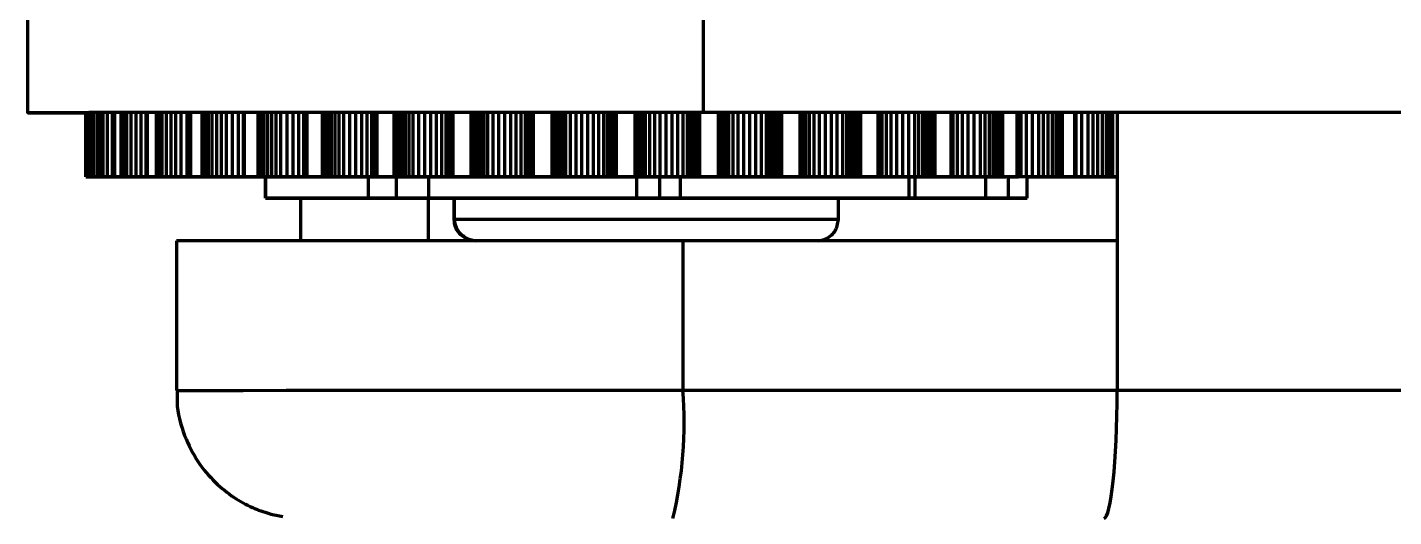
# Model space of a CAD drawing. Header units: millimetres. Extents: x -419 to 9215, y 1224 to 3301.
# Drawn here: x -235.24 to -199.7, y 1426.49 to 1439.21 of the extents above; entities that cross this region are included whole.
import ezdxf

# ---------------------------------------------------------------- set-up
doc = ezdxf.new("R2010")
doc.units = ezdxf.units.MM
doc.layers.add('0.7mm', color=7, linetype='Continuous', lineweight=70)

msp = doc.modelspace()

# ---------------------------------------------------------------- linework, layer by layer
at = {"layer": '0.7mm', "color": 7, "linetype": 'Continuous', "lineweight": 70}
for p, q in [((-235.244, 1443.659), (-235.244, 1436.993)), ((-217.653, 1436.997), (-217.653, 1443.664)), ((-233.721, 1435.326), (-233.721, 1436.993)), ((-233.7, 1435.326), (-233.7, 1436.993)), ((-233.661, 1435.326), (-233.661, 1436.993)), ((-233.579, 1435.326), (-233.579, 1436.993)), ((-233.503, 1435.327), (-233.503, 1436.993)), ((-233.409, 1435.327), (-233.409, 1436.994)), ((-233.359, 1435.327), (-233.359, 1436.994)), ((-233.273, 1435.327), (-233.273, 1436.994)), ((-233.157, 1435.327), (-233.157, 1436.994)), ((-233.03, 1435.327), (-233.03, 1436.994)), ((-232.966, 1435.327), (-232.966, 1436.994)), ((-232.8, 1435.327), (-232.8, 1436.994)), ((-232.741, 1435.327), (-232.741, 1436.994)), ((-232.653, 1435.327), (-232.653, 1436.994)), ((-232.54, 1435.327), (-232.54, 1436.994)), ((-232.414, 1435.327), (-232.414, 1436.994)), ((-232.286, 1435.327), (-232.286, 1436.994)), ((-232.155, 1435.327), (-232.155, 1436.994)), ((-232.126, 1435.328), (-232.126, 1436.995)), ((-232.121, 1435.328), (-232.121, 1436.995)), ((-231.888, 1435.328), (-231.888, 1436.995)), ((-231.82, 1435.328), (-231.82, 1436.995)), ((-231.733, 1435.328), (-231.733, 1436.995)), ((-231.625, 1435.328), (-231.625, 1436.995)), ((-231.502, 1435.328), (-231.502, 1436.995)), ((-231.377, 1435.328), (-231.377, 1436.995)), ((-231.245, 1435.328), (-231.245, 1436.995)), ((-231.085, 1435.328), (-231.085, 1436.995)), ((-230.941, 1436.995), (-231.07, 1436.995)), ((-231.006, 1435.328), (-231.006, 1436.995)), ((-230.988, 1435.328), (-230.988, 1436.995)), ((-230.693, 1435.328), (-230.693, 1436.995)), ((-230.618, 1435.328), (-230.618, 1436.995)), ((-230.533, 1435.328), (-230.533, 1436.995)), ((-230.433, 1435.328), (-230.433, 1436.995)), ((-230.317, 1435.328), (-230.317, 1436.995)), ((-230.195, 1435.328), (-230.195, 1436.995)), ((-230.066, 1435.328), (-230.066, 1436.995)), ((-229.903, 1435.328), (-229.903, 1436.995)), ((-229.616, 1436.995), (-229.879, 1436.995)), ((-229.751, 1435.328), (-229.751, 1436.995)), ((-229.622, 1435.329), (-229.622, 1436.996)), ((-229.592, 1435.329), (-229.592, 1436.996)), ((-229.241, 1435.329), (-229.241, 1436.996)), ((-229.161, 1435.329), (-229.161, 1436.996)), ((-229.08, 1435.329), (-229.08, 1436.996)), ((-228.99, 1435.329), (-228.99, 1436.996)), ((-228.883, 1435.329), (-228.883, 1436.996)), ((-228.769, 1435.329), (-228.769, 1436.996)), ((-228.645, 1435.329), (-228.645, 1436.996)), ((-228.482, 1435.329), (-228.482, 1436.996)), ((-227.946, 1436.996), (-228.453, 1436.996)), ((-228.326, 1435.329), (-228.326, 1436.996)), ((-228.181, 1435.329), (-228.181, 1436.996)), ((-228.052, 1435.329), (-228.052, 1436.996)), ((-228.005, 1435.329), (-228.005, 1436.996)), ((-227.964, 1435.329), (-227.964, 1436.996)), ((-227.565, 1435.329), (-227.565, 1436.996)), ((-227.482, 1435.329), (-227.482, 1436.996)), ((-227.406, 1435.329), (-227.406, 1436.996)), ((-227.328, 1435.329), (-227.328, 1436.996)), ((-227.232, 1435.329), (-227.232, 1436.996)), ((-227.128, 1435.329), (-227.128, 1436.996)), ((-227.013, 1435.329), (-227.013, 1436.996)), ((-226.855, 1435.329), (-226.855, 1436.996)), ((-226.186, 1436.996), (-226.825, 1436.996)), ((-226.697, 1435.329), (-226.697, 1436.996)), ((-226.545, 1435.329), (-226.545, 1436.996)), ((-226.405, 1435.329), (-226.405, 1436.996)), ((-226.283, 1435.329), (-226.283, 1436.996)), ((-226.192, 1435.33), (-226.192, 1436.996)), ((-226.14, 1435.33), (-226.14, 1436.996)), ((-225.703, 1435.33), (-225.703, 1436.996)), ((-225.618, 1435.33), (-225.618, 1436.996)), ((-225.549, 1435.33), (-225.549, 1436.996)), ((-225.485, 1435.33), (-225.485, 1436.996)), ((-225.403, 1435.33), (-225.403, 1436.996)), ((-225.311, 1435.33), (-225.311, 1436.996)), ((-225.207, 1435.33), (-225.207, 1436.996)), ((-225.056, 1435.329), (-225.056, 1436.996)), ((-224.23, 1436.996), (-224.9, 1436.996)), ((-224.9, 1435.329), (-224.9, 1436.996)), ((-224.745, 1435.329), (-224.745, 1436.996)), ((-224.597, 1435.329), (-224.597, 1436.996)), ((-224.462, 1435.33), (-224.462, 1436.996)), ((-224.348, 1435.33), (-224.348, 1436.996)), ((-224.26, 1435.33), (-224.26, 1436.996)), ((-224.23, 1435.33), (-224.23, 1436.996)), ((-224.223, 1435.33), (-224.223, 1436.996)), ((-224.162, 1435.33), (-224.162, 1436.996)), ((-223.695, 1435.33), (-223.695, 1436.996)), ((-223.611, 1435.33), (-223.611, 1436.996)), ((-223.551, 1435.33), (-223.551, 1436.996)), ((-223.502, 1435.33), (-223.502, 1436.996)), ((-223.436, 1435.33), (-223.436, 1436.996)), ((-223.358, 1435.33), (-223.358, 1436.996)), ((-223.267, 1435.33), (-223.267, 1436.996)), ((-223.127, 1435.33), (-223.127, 1436.996)), ((-222.162, 1436.996), (-222.977, 1436.996)), ((-222.977, 1435.33), (-222.977, 1436.996)), ((-222.822, 1435.33), (-222.822, 1436.996)), ((-222.669, 1435.33), (-222.669, 1436.996)), ((-222.524, 1435.33), (-222.524, 1436.996)), ((-222.395, 1435.33), (-222.395, 1436.996)), ((-222.288, 1435.33), (-222.288, 1436.996)), ((-222.209, 1435.33), (-222.209, 1436.996)), ((-222.176, 1435.33), (-222.176, 1436.996)), ((-222.162, 1435.33), (-222.162, 1436.997)), ((-222.142, 1435.33), (-222.142, 1436.997)), ((-222.073, 1435.33), (-222.073, 1436.997)), ((-221.588, 1435.33), (-221.588, 1436.997)), ((-221.505, 1435.33), (-221.505, 1436.997)), ((-221.456, 1435.33), (-221.456, 1436.997)), ((-221.423, 1435.33), (-221.423, 1436.997)), ((-221.373, 1435.33), (-221.373, 1436.997)), ((-221.312, 1435.33), (-221.312, 1436.996)), ((-221.236, 1435.33), (-221.236, 1436.996)), ((-221.111, 1435.33), (-221.111, 1436.996)), ((-220.248, 1436.996), (-220.969, 1436.996)), ((-220.969, 1435.33), (-220.969, 1436.996)), ((-220.818, 1435.33), (-220.818, 1436.996)), ((-220.663, 1435.33), (-220.663, 1436.996)), ((-220.512, 1435.33), (-220.512, 1436.996)), ((-220.372, 1435.33), (-220.372, 1436.996)), ((-220.248, 1435.33), (-220.248, 1436.996)), ((-220.148, 1435.33), (-220.148, 1436.996)), ((-220.097, 1435.33), (-220.097, 1436.997)), ((-220.06, 1435.33), (-220.06, 1436.997)), ((-220.037, 1435.33), (-220.037, 1436.997)), ((-220.028, 1435.33), (-220.028, 1436.997)), ((-219.996, 1435.33), (-219.996, 1436.997)), ((-219.92, 1435.33), (-219.92, 1436.997)), ((-219.427, 1435.33), (-219.427, 1436.997)), ((-219.348, 1435.33), (-219.348, 1436.997)), ((-219.31, 1435.33), (-219.31, 1436.997)), ((-219.294, 1435.33), (-219.294, 1436.997)), ((-219.263, 1435.33), (-219.263, 1436.997)), ((-219.219, 1435.33), (-219.219, 1436.997)), ((-219.16, 1435.33), (-219.16, 1436.996)), ((-218.174, 1436.996), (-219.066, 1436.996)), ((-219.052, 1435.33), (-219.052, 1436.996)), ((-218.922, 1435.33), (-218.922, 1436.996)), ((-218.778, 1435.33), (-218.778, 1436.996)), ((-218.625, 1435.33), (-218.625, 1436.996)), ((-218.47, 1435.33), (-218.47, 1436.996)), ((-218.322, 1435.33), (-218.322, 1436.996)), ((-218.185, 1435.33), (-218.185, 1436.996)), ((-218.067, 1435.33), (-218.067, 1436.996)), ((-217.998, 1435.33), (-217.998, 1436.997)), ((-217.944, 1435.33), (-217.944, 1436.997)), ((-217.902, 1435.33), (-217.902, 1436.997)), ((-217.876, 1435.33), (-217.876, 1436.997)), ((-217.832, 1435.33), (-217.832, 1436.997)), ((-217.751, 1435.33), (-217.751, 1436.997)), ((-155.545, 1436.995), (-217.653, 1436.997)), ((-217.261, 1435.33), (-217.261, 1436.997)), ((-217.188, 1435.33), (-217.188, 1436.997)), ((-217.163, 1435.33), (-217.163, 1436.997)), ((-217.151, 1435.33), (-217.151, 1436.997)), ((-217.125, 1435.33), (-217.125, 1436.996)), ((-217.085, 1435.33), (-217.085, 1436.996)), ((-216.004, 1436.996), (-217.022, 1436.996)), ((-216.996, 1435.33), (-216.996, 1436.996)), ((-216.882, 1435.33), (-216.882, 1436.996)), ((-216.748, 1435.33), (-216.748, 1436.996)), ((-216.6, 1435.33), (-216.6, 1436.996)), ((-216.446, 1435.33), (-216.446, 1436.996)), ((-216.292, 1435.33), (-216.292, 1436.996)), ((-216.145, 1435.33), (-216.145, 1436.996)), ((-216.011, 1435.33), (-216.011, 1436.996)), ((-215.926, 1435.33), (-215.926, 1436.996)), ((-215.855, 1435.33), (-215.855, 1436.996)), ((-215.796, 1435.33), (-215.796, 1436.996)), ((-215.753, 1435.33), (-215.753, 1436.996)), ((-215.698, 1435.33), (-215.698, 1436.997)), ((-215.614, 1435.33), (-215.614, 1436.997)), ((-215.139, 1435.33), (-215.139, 1436.996)), ((-215.074, 1435.33), (-215.074, 1436.996)), ((-213.69, 1436.996), (-215.061, 1436.996)), ((-215.061, 1435.33), (-215.061, 1436.996)), ((-215.057, 1435.33), (-215.057, 1436.996)), ((-214.99, 1435.33), (-214.99, 1436.996)), ((-214.893, 1435.33), (-214.893, 1436.996)), ((-214.772, 1435.33), (-214.772, 1436.996)), ((-214.633, 1435.33), (-214.633, 1436.996)), ((-214.482, 1435.33), (-214.482, 1436.996)), ((-214.327, 1435.33), (-214.327, 1436.996)), ((-214.173, 1435.33), (-214.173, 1436.996)), ((-214.027, 1435.33), (-214.027, 1436.996)), ((-213.928, 1435.33), (-213.928, 1436.996)), ((-213.842, 1435.33), (-213.842, 1436.996)), ((-213.766, 1435.33), (-213.766, 1436.996)), ((-213.708, 1435.33), (-213.708, 1436.996)), ((-213.643, 1435.33), (-213.643, 1436.996)), ((-213.558, 1435.33), (-213.558, 1436.996)), ((-157.307, 1436.995), (-213.383, 1436.996)), ((-213.107, 1435.33), (-213.107, 1436.996)), ((-213.051, 1435.33), (-213.051, 1436.996)), ((-213.001, 1435.329), (-213.001, 1436.996)), ((-212.896, 1435.329), (-212.896, 1436.996)), ((-212.769, 1435.329), (-212.769, 1436.996)), ((-212.625, 1435.329), (-212.625, 1436.996)), ((-212.471, 1435.329), (-212.471, 1436.996)), ((-212.314, 1435.329), (-212.314, 1436.996)), ((-212.158, 1435.329), (-212.158, 1436.996)), ((-212.047, 1435.329), (-212.047, 1436.996)), ((-211.948, 1435.329), (-211.948, 1436.996)), ((-211.858, 1435.329), (-211.858, 1436.996)), ((-211.786, 1435.329), (-211.786, 1436.996)), ((-211.713, 1435.329), (-211.713, 1436.996)), ((-211.628, 1435.329), (-211.628, 1436.996)), ((-211.212, 1435.329), (-211.212, 1436.996)), ((-211.166, 1435.329), (-211.166, 1436.996)), ((-211.161, 1435.329), (-211.161, 1436.996)), ((-211.048, 1435.329), (-211.048, 1436.996)), ((-210.914, 1435.329), (-210.914, 1436.996)), ((-210.766, 1435.329), (-210.766, 1436.996)), ((-210.608, 1435.329), (-210.608, 1436.996)), ((-210.447, 1435.329), (-210.447, 1436.996)), ((-210.327, 1435.329), (-210.327, 1436.996)), ((-210.217, 1435.329), (-210.217, 1436.996)), ((-210.114, 1435.329), (-210.114, 1436.996)), ((-210.029, 1435.329), (-210.029, 1436.996)), ((-209.95, 1435.329), (-209.95, 1436.996)), ((-209.868, 1435.329), (-209.868, 1436.996)), ((-209.496, 1435.329), (-209.496, 1436.996)), ((-209.461, 1435.329), (-209.461, 1436.996)), ((-209.389, 1435.329), (-209.389, 1436.996)), ((-209.249, 1435.329), (-209.249, 1436.996)), ((-209.095, 1435.329), (-209.095, 1436.996)), ((-208.932, 1435.329), (-208.932, 1436.996)), ((-208.804, 1435.329), (-208.804, 1436.996)), ((-208.686, 1435.329), (-208.686, 1436.996)), ((-208.574, 1435.329), (-208.574, 1436.996)), ((-208.477, 1435.329), (-208.477, 1436.996)), ((-208.393, 1435.329), (-208.393, 1436.996)), ((-208.316, 1435.329), (-208.316, 1436.996)), ((-207.996, 1435.328), (-207.996, 1436.996)), ((-207.974, 1435.328), (-207.974, 1436.996)), ((-207.955, 1435.328), (-207.955, 1436.996)), ((-207.808, 1435.328), (-207.808, 1436.996)), ((-207.646, 1435.328), (-207.646, 1436.996)), ((-207.515, 1435.328), (-207.515, 1436.996)), ((-207.391, 1435.328), (-207.391, 1436.996)), ((-207.27, 1435.328), (-207.27, 1436.996)), ((-207.166, 1435.328), (-207.166, 1436.996)), ((-207.079, 1435.328), (-207.079, 1436.996)), ((-207.008, 1435.328), (-207.008, 1436.996)), ((-206.89, 1436.996), (-206.89, 1433.662)), ((-233.721, 1435.326), (-233.689, 1435.326)), ((-233.661, 1435.326), (-233.7, 1435.326)), ((-233.689, 1435.326), (-233.61, 1435.326)), ((-233.668, 1435.326), (-233.615, 1435.326)), ((-233.64, 1435.326), (-233.668, 1435.326)), ((-233.668, 1435.326), (-233.668, 1435.326)), ((-233.579, 1435.326), (-233.661, 1435.326)), ((-233.564, 1435.326), (-233.64, 1435.326)), ((-233.64, 1435.326), (-233.64, 1435.326)), ((-233.615, 1435.326), (-233.571, 1435.326)), ((-233.61, 1435.326), (-233.495, 1435.326)), ((-233.463, 1435.326), (-233.579, 1435.326)), ((-233.571, 1435.326), (-233.488, 1435.326)), ((-233.45, 1435.326), (-233.564, 1435.326)), ((-233.564, 1435.326), (-233.564, 1435.326)), ((-233.503, 1435.327), (-233.483, 1435.327)), ((-233.495, 1435.326), (-233.372, 1435.326)), ((-233.488, 1435.326), (-233.371, 1435.326)), ((-233.483, 1435.327), (-233.411, 1435.327)), ((-233.463, 1435.326), (-233.463, 1435.327)), ((-233.338, 1435.326), (-233.463, 1435.326)), ((-233.33, 1435.326), (-233.45, 1435.326)), ((-233.45, 1435.326), (-233.45, 1435.326)), ((-233.411, 1435.327), (-233.299, 1435.327)), ((-233.359, 1435.327), (-233.409, 1435.327)), ((-233.372, 1435.326), (-233.253, 1435.326)), ((-233.371, 1435.326), (-233.244, 1435.326)), ((-233.273, 1435.327), (-233.359, 1435.327)), ((-233.338, 1435.326), (-233.338, 1435.327)), ((-233.215, 1435.326), (-233.338, 1435.326)), ((-233.214, 1435.326), (-233.33, 1435.326)), ((-233.33, 1435.326), (-233.33, 1435.326)), ((-233.312, 1435.325), (-233.312, 1435.326)), ((-233.297, 1435.325), (-233.312, 1435.325)), ((-233.299, 1435.327), (-233.183, 1435.327)), ((-233.297, 1435.325), (-233.297, 1435.326)), ((-233.228, 1435.325), (-233.297, 1435.325)), ((-233.157, 1435.327), (-233.273, 1435.327)), ((-233.253, 1435.326), (-233.135, 1435.326)), ((-233.244, 1435.326), (-233.12, 1435.326)), ((-233.228, 1435.325), (-233.228, 1435.326)), ((-233.12, 1435.325), (-233.228, 1435.325)), ((-233.215, 1435.326), (-233.215, 1435.327)), ((-233.093, 1435.326), (-233.215, 1435.326)), ((-233.1, 1435.326), (-233.214, 1435.326)), ((-233.214, 1435.326), (-233.214, 1435.326)), ((-233.187, 1435.325), (-233.133, 1435.325)), ((-233.183, 1435.327), (-233.072, 1435.327)), ((-233.03, 1435.327), (-233.157, 1435.327)), ((-233.135, 1435.326), (-233.014, 1435.326)), ((-233.133, 1435.325), (-233.046, 1435.325)), ((-233.12, 1435.326), (-232.995, 1435.326)), ((-233.12, 1435.325), (-233.12, 1435.326)), ((-233.006, 1435.325), (-233.12, 1435.325)), ((-232.986, 1435.326), (-233.1, 1435.326)), ((-233.1, 1435.326), (-233.1, 1435.326)), ((-233.093, 1435.326), (-233.093, 1435.327)), ((-232.962, 1435.326), (-233.093, 1435.326)), ((-233.072, 1435.327), (-232.965, 1435.327)), ((-233.046, 1435.325), (-232.931, 1435.325)), ((-232.904, 1435.327), (-233.03, 1435.327)), ((-233.014, 1435.326), (-232.924, 1435.326)), ((-233.006, 1435.325), (-233.006, 1435.326)), ((-232.9, 1435.325), (-233.006, 1435.325)), ((-232.995, 1435.326), (-232.858, 1435.326)), ((-232.905, 1435.326), (-232.986, 1435.326)), ((-232.986, 1435.326), (-232.986, 1435.326)), ((-232.966, 1435.327), (-232.958, 1435.327)), ((-232.965, 1435.327), (-232.861, 1435.327)), ((-232.962, 1435.326), (-232.962, 1435.327)), ((-232.862, 1435.326), (-232.962, 1435.326)), ((-232.958, 1435.327), (-232.894, 1435.327)), ((-232.931, 1435.325), (-232.804, 1435.325)), ((-232.924, 1435.326), (-232.868, 1435.326)), ((-232.858, 1435.326), (-232.905, 1435.326)), ((-232.905, 1435.326), (-232.905, 1435.326)), ((-232.775, 1435.327), (-232.904, 1435.327)), ((-232.904, 1435.327), (-232.904, 1435.327)), ((-232.9, 1435.325), (-232.9, 1435.326)), ((-232.797, 1435.325), (-232.9, 1435.325)), ((-232.894, 1435.327), (-232.789, 1435.327)), ((-232.868, 1435.326), (-232.846, 1435.326)), ((-232.862, 1435.326), (-232.862, 1435.327)), ((-232.794, 1435.326), (-232.862, 1435.326)), ((-232.861, 1435.327), (-232.792, 1435.327)), ((-232.858, 1435.326), (-232.751, 1435.325)), ((-232.846, 1435.326), (-232.858, 1435.326)), ((-232.858, 1435.326), (-232.858, 1435.326)), ((-232.804, 1435.325), (-232.677, 1435.325)), ((-232.741, 1435.327), (-232.8, 1435.327)), ((-232.702, 1435.325), (-232.797, 1435.325)), ((-232.797, 1435.325), (-232.797, 1435.325)), ((-232.758, 1435.327), (-232.794, 1435.326)), ((-232.794, 1435.326), (-232.794, 1435.327)), ((-232.792, 1435.327), (-232.758, 1435.327)), ((-232.789, 1435.327), (-232.681, 1435.327)), ((-232.632, 1435.327), (-232.775, 1435.327)), ((-232.775, 1435.327), (-232.775, 1435.327)), ((-232.758, 1435.327), (-232.758, 1435.327)), ((-232.758, 1435.327), (-232.758, 1435.327)), ((-232.751, 1435.325), (-232.673, 1435.325)), ((-232.653, 1435.327), (-232.741, 1435.327)), ((-232.642, 1435.325), (-232.702, 1435.325)), ((-232.702, 1435.325), (-232.702, 1435.325)), ((-232.681, 1435.327), (-232.581, 1435.327)), ((-232.677, 1435.325), (-232.547, 1435.325)), ((-232.673, 1435.325), (-232.628, 1435.325)), ((-232.54, 1435.327), (-232.653, 1435.327)), ((-232.639, 1435.325), (-232.642, 1435.325)), ((-232.618, 1435.325), (-232.642, 1435.325)), ((-232.642, 1435.325), (-232.642, 1435.325)), ((-232.642, 1435.325), (-232.642, 1435.325)), ((-232.579, 1435.325), (-232.639, 1435.325)), ((-232.639, 1435.325), (-232.639, 1435.325)), ((-232.514, 1435.327), (-232.632, 1435.327)), ((-232.632, 1435.327), (-232.632, 1435.327)), ((-232.628, 1435.325), (-232.618, 1435.325)), ((-232.581, 1435.327), (-232.487, 1435.327)), ((-232.478, 1435.325), (-232.579, 1435.325)), ((-232.579, 1435.325), (-232.579, 1435.325)), ((-232.547, 1435.325), (-232.398, 1435.325)), ((-232.414, 1435.327), (-232.54, 1435.327)), ((-232.426, 1435.327), (-232.514, 1435.327)), ((-232.514, 1435.327), (-232.514, 1435.327)), ((-232.487, 1435.327), (-232.403, 1435.327)), ((-232.374, 1435.325), (-232.478, 1435.325)), ((-232.478, 1435.325), (-232.478, 1435.325)), ((-232.447, 1435.324), (-232.383, 1435.324)), ((-232.368, 1435.327), (-232.426, 1435.327)), ((-232.426, 1435.327), (-232.426, 1435.327)), ((-232.286, 1435.327), (-232.414, 1435.327)), ((-232.403, 1435.327), (-232.356, 1435.327)), ((-232.398, 1435.325), (-232.274, 1435.325)), ((-232.383, 1435.324), (-232.296, 1435.324)), ((-232.28, 1435.325), (-232.374, 1435.325)), ((-232.374, 1435.325), (-232.374, 1435.325)), ((-232.344, 1435.327), (-232.368, 1435.327)), ((-232.368, 1435.327), (-232.368, 1435.327)), ((-232.356, 1435.327), (-232.344, 1435.327)), ((-232.296, 1435.324), (-232.185, 1435.324)), ((-232.155, 1435.327), (-232.286, 1435.327)), ((-232.191, 1435.325), (-232.28, 1435.325)), ((-232.28, 1435.325), (-232.28, 1435.325)), ((-232.274, 1435.325), (-232.178, 1435.325)), ((-232.116, 1435.325), (-232.191, 1435.325)), ((-232.191, 1435.325), (-232.191, 1435.325)), ((-232.185, 1435.324), (-232.059, 1435.324)), ((-232.178, 1435.325), (-232.111, 1435.325)), ((-232.001, 1435.327), (-232.155, 1435.327)), ((-232.126, 1435.328), (-232.072, 1435.328)), ((-232.121, 1435.328), (-232.126, 1435.328)), ((-232.079, 1435.325), (-232.116, 1435.325)), ((-232.116, 1435.325), (-232.116, 1435.325)), ((-232.111, 1435.325), (-232.078, 1435.325)), ((-232.078, 1435.325), (-232.079, 1435.325)), ((-232.079, 1435.325), (-232.079, 1435.325)), ((-232.072, 1435.328), (-231.976, 1435.328)), ((-232.059, 1435.324), (-231.932, 1435.324)), ((-231.869, 1435.328), (-232.001, 1435.327)), ((-232.001, 1435.327), (-232.001, 1435.328)), ((-231.976, 1435.328), (-231.879, 1435.328)), ((-231.932, 1435.324), (-231.8, 1435.324)), ((-231.82, 1435.328), (-231.888, 1435.328)), ((-231.879, 1435.328), (-231.792, 1435.328)), ((-231.763, 1435.328), (-231.869, 1435.328)), ((-231.869, 1435.328), (-231.869, 1435.328)), ((-231.733, 1435.328), (-231.82, 1435.328)), ((-231.8, 1435.324), (-231.643, 1435.324)), ((-231.792, 1435.328), (-231.712, 1435.328)), ((-231.684, 1435.328), (-231.763, 1435.328)), ((-231.763, 1435.328), (-231.763, 1435.328)), ((-231.625, 1435.328), (-231.733, 1435.328)), ((-231.712, 1435.328), (-231.65, 1435.328)), ((-231.638, 1435.328), (-231.684, 1435.328)), ((-231.684, 1435.328), (-231.684, 1435.328)), ((-231.681, 1435.324), (-231.671, 1435.324)), ((-231.632, 1435.324), (-231.681, 1435.324)), ((-231.681, 1435.324), (-231.681, 1435.324)), ((-231.65, 1435.328), (-231.626, 1435.328)), ((-231.643, 1435.324), (-231.506, 1435.324)), ((-231.626, 1435.328), (-231.638, 1435.328)), ((-231.638, 1435.328), (-231.638, 1435.328)), ((-231.54, 1435.324), (-231.632, 1435.324)), ((-231.632, 1435.324), (-231.632, 1435.324)), ((-231.502, 1435.328), (-231.625, 1435.328)), ((-231.449, 1435.324), (-231.54, 1435.324)), ((-231.54, 1435.324), (-231.54, 1435.324)), ((-231.506, 1435.324), (-231.393, 1435.324)), ((-231.377, 1435.328), (-231.502, 1435.328)), ((-231.368, 1435.324), (-231.449, 1435.324)), ((-231.449, 1435.324), (-231.449, 1435.324)), ((-231.411, 1435.324), (-231.34, 1435.324)), ((-231.393, 1435.324), (-231.306, 1435.324)), ((-231.245, 1435.328), (-231.377, 1435.328)), ((-231.295, 1435.324), (-231.368, 1435.324)), ((-231.368, 1435.324), (-231.368, 1435.324)), ((-231.34, 1435.324), (-231.253, 1435.324)), ((-231.306, 1435.324), (-231.25, 1435.324)), ((-231.242, 1435.324), (-231.295, 1435.324)), ((-231.295, 1435.324), (-231.295, 1435.324)), ((-231.253, 1435.324), (-231.148, 1435.324)), ((-231.25, 1435.324), (-231.228, 1435.324)), ((-231.085, 1435.328), (-231.245, 1435.328)), ((-231.228, 1435.324), (-231.242, 1435.324)), ((-231.242, 1435.324), (-231.242, 1435.324)), ((-231.148, 1435.324), (-231.028, 1435.324)), ((-230.941, 1435.328), (-231.085, 1435.328)), ((-231.028, 1435.324), (-230.904, 1435.324)), ((-231.006, 1435.328), (-230.962, 1435.328)), ((-230.988, 1435.328), (-231.006, 1435.328)), ((-230.962, 1435.328), (-230.877, 1435.328)), ((-230.819, 1435.328), (-230.941, 1435.328)), ((-230.941, 1435.328), (-230.941, 1435.328)), ((-230.904, 1435.324), (-230.773, 1435.324)), ((-230.877, 1435.328), (-230.794, 1435.328)), ((-230.722, 1435.328), (-230.819, 1435.328)), ((-230.819, 1435.328), (-230.819, 1435.328)), ((-230.794, 1435.328), (-230.721, 1435.328)), ((-230.773, 1435.324), (-230.611, 1435.324)), ((-230.654, 1435.328), (-230.722, 1435.328)), ((-230.722, 1435.328), (-230.722, 1435.328)), ((-230.721, 1435.328), (-230.658, 1435.328)), ((-230.618, 1435.328), (-230.693, 1435.328)), ((-230.658, 1435.328), (-230.619, 1435.328)), ((-230.619, 1435.328), (-230.654, 1435.328)), ((-230.654, 1435.328), (-230.654, 1435.328)), ((-230.619, 1435.328), (-230.619, 1435.328)), ((-230.533, 1435.328), (-230.618, 1435.328)), ((-230.611, 1435.324), (-230.464, 1435.324)), ((-230.433, 1435.328), (-230.533, 1435.328)), ((-230.464, 1435.324), (-230.335, 1435.324)), ((-230.445, 1435.324), (-230.422, 1435.324)), ((-230.407, 1435.324), (-230.445, 1435.324)), ((-230.445, 1435.324), (-230.445, 1435.324)), ((-230.317, 1435.328), (-230.433, 1435.328)), ((-230.327, 1435.324), (-230.407, 1435.324)), ((-230.407, 1435.324), (-230.407, 1435.324)), ((-230.335, 1435.324), (-230.231, 1435.324)), ((-230.25, 1435.324), (-230.327, 1435.324)), ((-230.327, 1435.324), (-230.327, 1435.324)), ((-230.195, 1435.328), (-230.317, 1435.328)), ((-230.184, 1435.324), (-230.25, 1435.324)), ((-230.25, 1435.324), (-230.25, 1435.324)), ((-230.231, 1435.324), (-230.154, 1435.324)), ((-230.066, 1435.328), (-230.195, 1435.328)), ((-230.128, 1435.324), (-230.184, 1435.324)), ((-230.184, 1435.324), (-230.184, 1435.324)), ((-230.154, 1435.324), (-230.109, 1435.324)), ((-230.1, 1435.324), (-230.128, 1435.324)), ((-230.128, 1435.324), (-230.128, 1435.324)), ((-230.109, 1435.324), (-230.1, 1435.324)), ((-230.102, 1435.323), (-230.025, 1435.323)), ((-229.903, 1435.328), (-230.066, 1435.328)), ((-230.025, 1435.323), (-229.941, 1435.323)), ((-229.941, 1435.323), (-229.845, 1435.323)), ((-229.751, 1435.328), (-229.903, 1435.328)), ((-229.845, 1435.323), (-229.732, 1435.323)), ((-229.616, 1435.328), (-229.751, 1435.328)), ((-229.732, 1435.323), (-229.614, 1435.323)), ((-229.622, 1435.329), (-229.59, 1435.329)), ((-229.592, 1435.329), (-229.622, 1435.329)), ((-229.502, 1435.328), (-229.616, 1435.328)), ((-229.616, 1435.328), (-229.616, 1435.329)), ((-229.614, 1435.323), (-229.487, 1435.323)), ((-229.59, 1435.329), (-229.518, 1435.329)), ((-229.518, 1435.329), (-229.45, 1435.329)), ((-229.414, 1435.329), (-229.502, 1435.328)), ((-229.502, 1435.328), (-229.502, 1435.329)), ((-229.487, 1435.323), (-229.324, 1435.323)), ((-229.45, 1435.329), (-229.394, 1435.329)), ((-229.357, 1435.329), (-229.414, 1435.329)), ((-229.414, 1435.329), (-229.414, 1435.329)), ((-229.394, 1435.329), (-229.348, 1435.329)), ((-229.334, 1435.329), (-229.357, 1435.329)), ((-229.357, 1435.329), (-229.357, 1435.329)), ((-229.348, 1435.329), (-229.334, 1435.329)), ((-229.324, 1435.323), (-229.169, 1435.323)), ((-229.161, 1435.329), (-229.241, 1435.329)), ((-229.169, 1435.323), (-229.048, 1435.323)), ((-229.08, 1435.329), (-229.161, 1435.329)), ((-228.99, 1435.329), (-229.08, 1435.329)), ((-229.048, 1435.327), (-229.048, 1434.771)), ((-228.883, 1435.329), (-228.99, 1435.329)), ((-228.769, 1435.329), (-228.883, 1435.329)), ((-228.645, 1435.329), (-228.769, 1435.329)), ((-228.482, 1435.329), (-228.645, 1435.329)), ((-228.326, 1435.329), (-228.482, 1435.329)), ((-228.181, 1435.329), (-228.326, 1435.329)), ((-228.052, 1435.329), (-228.181, 1435.329)), ((-227.946, 1435.329), (-228.052, 1435.329)), ((-228.005, 1435.329), (-227.986, 1435.329)), ((-227.964, 1435.329), (-228.005, 1435.329)), ((-227.986, 1435.329), (-227.928, 1435.329)), ((-227.868, 1435.329), (-227.946, 1435.329)), ((-227.946, 1435.329), (-227.946, 1435.329)), ((-227.928, 1435.329), (-227.877, 1435.329)), ((-227.877, 1435.329), (-227.839, 1435.329)), ((-227.822, 1435.329), (-227.868, 1435.329)), ((-227.868, 1435.329), (-227.868, 1435.329)), ((-227.839, 1435.329), (-227.812, 1435.329)), ((-227.812, 1435.329), (-227.822, 1435.329)), ((-227.822, 1435.329), (-227.822, 1435.329)), ((-227.482, 1435.329), (-227.565, 1435.329)), ((-227.406, 1435.329), (-227.482, 1435.329)), ((-227.328, 1435.329), (-227.406, 1435.329)), ((-227.232, 1435.329), (-227.328, 1435.329)), ((-227.128, 1435.329), (-227.232, 1435.329)), ((-227.013, 1435.329), (-227.128, 1435.329)), ((-226.855, 1435.329), (-227.013, 1435.329)), ((-226.697, 1435.329), (-226.855, 1435.329)), ((-226.545, 1435.329), (-226.697, 1435.329)), ((-226.405, 1435.329), (-226.545, 1435.329)), ((-226.283, 1435.329), (-226.405, 1435.329)), ((-226.186, 1435.329), (-226.283, 1435.329)), ((-226.192, 1435.33), (-226.186, 1435.33)), ((-226.14, 1435.33), (-226.192, 1435.33)), ((-226.186, 1435.33), (-226.144, 1435.329)), ((-226.186, 1435.329), (-226.186, 1435.33)), ((-226.118, 1435.329), (-226.186, 1435.329)), ((-226.144, 1435.329), (-226.11, 1435.329)), ((-226.084, 1435.329), (-226.118, 1435.329)), ((-226.118, 1435.329), (-226.118, 1435.329)), ((-226.11, 1435.329), (-226.091, 1435.329)), ((-226.091, 1435.329), (-226.084, 1435.329)), ((-225.618, 1435.33), (-225.703, 1435.33)), ((-225.549, 1435.33), (-225.618, 1435.33)), ((-225.485, 1435.33), (-225.549, 1435.33)), ((-225.403, 1435.33), (-225.485, 1435.33)), ((-225.311, 1435.33), (-225.403, 1435.33)), ((-225.207, 1435.33), (-225.311, 1435.33)), ((-225.056, 1435.329), (-225.207, 1435.33)), ((-224.9, 1435.329), (-225.056, 1435.329)), ((-224.745, 1435.329), (-224.9, 1435.329)), ((-224.597, 1435.329), (-224.745, 1435.329)), ((-224.462, 1435.33), (-224.597, 1435.329)), ((-224.348, 1435.33), (-224.462, 1435.33)), ((-224.26, 1435.33), (-224.348, 1435.33)), ((-224.202, 1435.33), (-224.26, 1435.33)), ((-224.23, 1435.33), (-224.204, 1435.33)), ((-224.223, 1435.33), (-224.23, 1435.33)), ((-224.162, 1435.33), (-224.223, 1435.33)), ((-224.204, 1435.33), (-224.19, 1435.33)), ((-224.189, 1435.33), (-224.202, 1435.33)), ((-224.202, 1435.33), (-224.202, 1435.33)), ((-224.19, 1435.33), (-224.189, 1435.33)), ((-223.611, 1435.33), (-223.695, 1435.33)), ((-223.551, 1435.33), (-223.611, 1435.33)), ((-223.502, 1435.33), (-223.551, 1435.33)), ((-223.436, 1435.33), (-223.502, 1435.33)), ((-223.358, 1435.33), (-223.436, 1435.33)), ((-223.267, 1435.33), (-223.358, 1435.33)), ((-223.127, 1435.33), (-223.267, 1435.33)), ((-222.977, 1435.33), (-223.127, 1435.33)), ((-222.822, 1435.33), (-222.977, 1435.33)), ((-222.669, 1435.33), (-222.822, 1435.33)), ((-222.524, 1435.33), (-222.669, 1435.33)), ((-222.395, 1435.33), (-222.524, 1435.33)), ((-222.288, 1435.33), (-222.395, 1435.33)), ((-222.209, 1435.33), (-222.288, 1435.33)), ((-222.176, 1435.33), (-222.209, 1435.33)), ((-222.158, 1435.33), (-222.176, 1435.33)), ((-222.162, 1435.33), (-222.154, 1435.33)), ((-222.142, 1435.33), (-222.162, 1435.33)), ((-222.154, 1435.33), (-222.158, 1435.33)), ((-222.158, 1435.33), (-222.158, 1435.33)), ((-222.073, 1435.33), (-222.142, 1435.33)), ((-221.505, 1435.33), (-221.588, 1435.33)), ((-221.456, 1435.33), (-221.505, 1435.33)), ((-221.423, 1435.33), (-221.456, 1435.33)), ((-221.373, 1435.33), (-221.423, 1435.33)), ((-221.312, 1435.33), (-221.373, 1435.33)), ((-221.236, 1435.33), (-221.312, 1435.33)), ((-221.111, 1435.33), (-221.236, 1435.33)), ((-220.969, 1435.33), (-221.111, 1435.33)), ((-220.818, 1435.33), (-220.969, 1435.33)), ((-220.663, 1435.33), (-220.818, 1435.33)), ((-220.512, 1435.33), (-220.663, 1435.33)), ((-220.372, 1435.33), (-220.512, 1435.33)), ((-220.248, 1435.33), (-220.372, 1435.33)), ((-220.148, 1435.33), (-220.248, 1435.33)), ((-220.097, 1435.33), (-220.148, 1435.33)), ((-220.06, 1435.33), (-220.097, 1435.33)), ((-220.037, 1435.33), (-220.06, 1435.33)), ((-220.028, 1435.33), (-220.037, 1435.33)), ((-219.996, 1435.33), (-220.028, 1435.33)), ((-219.92, 1435.33), (-219.996, 1435.33)), ((-219.348, 1435.33), (-219.427, 1435.33)), ((-219.31, 1435.33), (-219.348, 1435.33)), ((-219.294, 1435.33), (-219.31, 1435.33)), ((-219.263, 1435.33), (-219.294, 1435.33)), ((-219.219, 1435.33), (-219.263, 1435.33)), ((-219.16, 1435.33), (-219.219, 1435.33)), ((-219.052, 1435.33), (-219.16, 1435.33)), ((-218.922, 1435.33), (-219.052, 1435.33)), ((-218.778, 1435.33), (-218.922, 1435.33)), ((-218.625, 1435.33), (-218.778, 1435.33)), ((-218.47, 1435.33), (-218.625, 1435.33)), ((-218.322, 1435.33), (-218.47, 1435.33)), ((-218.185, 1435.33), (-218.322, 1435.33)), ((-218.067, 1435.33), (-218.185, 1435.33)), ((-217.998, 1435.33), (-218.067, 1435.33)), ((-217.944, 1435.33), (-217.998, 1435.33)), ((-217.902, 1435.33), (-217.944, 1435.33)), ((-217.876, 1435.33), (-217.902, 1435.33)), ((-217.832, 1435.33), (-217.876, 1435.33)), ((-217.751, 1435.33), (-217.832, 1435.33)), ((-217.188, 1435.33), (-217.261, 1435.33)), ((-217.163, 1435.33), (-217.188, 1435.33)), ((-217.164, 1435.33), (-217.163, 1435.33)), ((-217.151, 1435.33), (-217.164, 1435.33)), ((-217.125, 1435.33), (-217.151, 1435.33)), ((-217.085, 1435.33), (-217.125, 1435.33)), ((-216.996, 1435.33), (-217.085, 1435.33)), ((-216.882, 1435.33), (-216.996, 1435.33)), ((-216.748, 1435.33), (-216.882, 1435.33)), ((-216.6, 1435.33), (-216.748, 1435.33)), ((-216.446, 1435.33), (-216.6, 1435.33)), ((-216.292, 1435.33), (-216.446, 1435.33)), ((-216.145, 1435.33), (-216.292, 1435.33)), ((-216.011, 1435.33), (-216.145, 1435.33)), ((-215.926, 1435.33), (-216.011, 1435.33)), ((-215.855, 1435.33), (-215.926, 1435.33)), ((-215.796, 1435.33), (-215.855, 1435.33)), ((-215.753, 1435.33), (-215.796, 1435.33)), ((-215.698, 1435.33), (-215.753, 1435.33)), ((-215.614, 1435.33), (-215.698, 1435.33)), ((-215.074, 1435.33), (-215.139, 1435.33)), ((-215.086, 1435.33), (-215.079, 1435.33)), ((-215.078, 1435.33), (-215.086, 1435.33)), ((-215.079, 1435.33), (-215.061, 1435.33)), ((-215.057, 1435.33), (-215.078, 1435.33)), ((-215.078, 1435.33), (-215.078, 1435.33)), ((-215.061, 1435.33), (-215.074, 1435.33)), ((-214.99, 1435.33), (-215.057, 1435.33)), ((-214.893, 1435.33), (-214.99, 1435.33)), ((-214.772, 1435.33), (-214.893, 1435.33)), ((-214.633, 1435.33), (-214.772, 1435.33)), ((-214.482, 1435.33), (-214.633, 1435.33)), ((-214.327, 1435.33), (-214.482, 1435.33)), ((-214.173, 1435.33), (-214.327, 1435.33)), ((-214.027, 1435.33), (-214.173, 1435.33)), ((-213.928, 1435.33), (-214.027, 1435.33)), ((-213.842, 1435.33), (-213.928, 1435.33)), ((-213.766, 1435.33), (-213.842, 1435.33)), ((-213.708, 1435.33), (-213.766, 1435.33)), ((-213.643, 1435.33), (-213.708, 1435.33)), ((-213.558, 1435.33), (-213.643, 1435.33)), ((-213.124, 1435.329), (-213.112, 1435.33)), ((-213.122, 1435.329), (-213.124, 1435.329)), ((-213.078, 1435.329), (-213.122, 1435.329)), ((-213.122, 1435.329), (-213.122, 1435.329)), ((-213.112, 1435.33), (-213.087, 1435.33)), ((-213.051, 1435.33), (-213.107, 1435.33)), ((-213.087, 1435.33), (-213.051, 1435.33)), ((-213.078, 1435.329), (-213.078, 1435.33)), ((-213.001, 1435.329), (-213.078, 1435.329)), ((-213.051, 1435.33), (-213.051, 1435.33)), ((-212.896, 1435.329), (-213.001, 1435.329)), ((-212.769, 1435.329), (-212.896, 1435.329)), ((-212.625, 1435.329), (-212.769, 1435.329)), ((-212.471, 1435.329), (-212.625, 1435.329)), ((-212.314, 1435.329), (-212.471, 1435.329)), ((-212.158, 1435.329), (-212.314, 1435.329)), ((-212.047, 1435.329), (-212.158, 1435.329)), ((-212.151, 1434.772), (-212.151, 1435.328)), ((-211.948, 1435.329), (-212.047, 1435.329)), ((-211.858, 1435.329), (-211.948, 1435.329)), ((-211.786, 1435.329), (-211.858, 1435.329)), ((-211.713, 1435.329), (-211.786, 1435.329)), ((-211.628, 1435.329), (-211.713, 1435.329)), ((-211.323, 1435.329), (-211.305, 1435.329)), ((-211.303, 1435.329), (-211.323, 1435.329)), ((-211.305, 1435.329), (-211.275, 1435.329)), ((-211.248, 1435.329), (-211.303, 1435.329)), ((-211.303, 1435.329), (-211.303, 1435.329)), ((-211.275, 1435.329), (-211.231, 1435.329)), ((-211.161, 1435.329), (-211.248, 1435.329)), ((-211.248, 1435.329), (-211.248, 1435.329)), ((-211.231, 1435.329), (-211.18, 1435.329)), ((-211.166, 1435.329), (-211.212, 1435.329)), ((-211.18, 1435.329), (-211.166, 1435.329)), ((-211.048, 1435.329), (-211.161, 1435.329)), ((-210.914, 1435.329), (-211.048, 1435.329)), ((-210.766, 1435.329), (-210.914, 1435.329)), ((-210.608, 1435.329), (-210.766, 1435.329)), ((-210.447, 1435.329), (-210.608, 1435.329)), ((-210.327, 1435.329), (-210.447, 1435.329)), ((-210.217, 1435.329), (-210.327, 1435.329)), ((-210.114, 1435.329), (-210.217, 1435.329)), ((-210.029, 1435.329), (-210.114, 1435.329)), ((-209.95, 1435.329), (-210.029, 1435.329)), ((-209.868, 1435.329), (-209.95, 1435.329)), ((-209.791, 1435.326), (-209.787, 1435.326)), ((-209.705, 1435.329), (-209.701, 1435.329)), ((-209.672, 1435.329), (-209.705, 1435.329)), ((-209.701, 1435.329), (-209.663, 1435.329)), ((-209.606, 1435.329), (-209.672, 1435.329)), ((-209.672, 1435.329), (-209.672, 1435.329)), ((-209.663, 1435.329), (-209.615, 1435.329)), ((-209.615, 1435.329), (-209.554, 1435.329)), ((-209.51, 1435.329), (-209.606, 1435.329)), ((-209.606, 1435.329), (-209.606, 1435.329)), ((-209.554, 1435.329), (-209.487, 1435.329)), ((-209.389, 1435.329), (-209.51, 1435.329)), ((-209.51, 1435.329), (-209.51, 1435.329)), ((-209.461, 1435.329), (-209.496, 1435.329)), ((-209.487, 1435.329), (-209.461, 1435.329)), ((-209.249, 1435.329), (-209.389, 1435.329)), ((-209.095, 1435.329), (-209.249, 1435.329)), ((-209.235, 1434.77), (-209.235, 1435.326)), ((-209.206, 1435.326), (-209.235, 1435.326)), ((-209.235, 1435.323), (-209.177, 1435.323)), ((-208.932, 1435.329), (-209.095, 1435.329)), ((-209.085, 1435.323), (-209.062, 1435.323)), ((-209.07, 1435.323), (-209.085, 1435.323)), ((-209.025, 1435.323), (-209.07, 1435.323)), ((-209.07, 1435.323), (-209.07, 1435.323)), ((-209.062, 1435.323), (-209.005, 1435.323)), ((-208.969, 1435.323), (-209.025, 1435.323)), ((-209.025, 1435.323), (-209.025, 1435.323)), ((-209.005, 1435.323), (-208.917, 1435.324)), ((-208.901, 1435.323), (-208.969, 1435.323)), ((-208.969, 1435.323), (-208.969, 1435.323)), ((-208.804, 1435.329), (-208.932, 1435.329)), ((-208.917, 1435.324), (-208.802, 1435.324)), ((-208.901, 1435.323), (-208.901, 1435.324)), ((-208.828, 1435.323), (-208.901, 1435.323)), ((-208.828, 1435.323), (-208.828, 1435.324)), ((-208.797, 1435.323), (-208.828, 1435.323)), ((-208.827, 1435.323), (-208.797, 1435.323)), ((-208.686, 1435.329), (-208.804, 1435.329)), ((-208.802, 1435.324), (-208.667, 1435.324)), ((-208.797, 1435.323), (-208.797, 1435.324)), ((-208.574, 1435.329), (-208.686, 1435.329)), ((-208.667, 1435.324), (-208.516, 1435.324)), ((-208.477, 1435.329), (-208.574, 1435.329)), ((-208.516, 1435.324), (-208.352, 1435.324)), ((-208.393, 1435.329), (-208.477, 1435.329)), ((-208.316, 1435.329), (-208.393, 1435.329)), ((-208.352, 1435.324), (-208.223, 1435.324)), ((-208.319, 1435.328), (-208.29, 1435.328)), ((-208.309, 1435.328), (-208.319, 1435.328)), ((-208.265, 1435.328), (-208.309, 1435.328)), ((-208.309, 1435.328), (-208.309, 1435.328)), ((-208.29, 1435.328), (-208.235, 1435.328)), ((-208.188, 1435.328), (-208.265, 1435.328)), ((-208.265, 1435.328), (-208.265, 1435.328)), ((-208.235, 1435.328), (-208.169, 1435.328)), ((-208.223, 1435.324), (-208.102, 1435.324)), ((-208.083, 1435.328), (-208.188, 1435.328)), ((-208.188, 1435.328), (-208.188, 1435.328)), ((-208.169, 1435.328), (-208.092, 1435.328)), ((-208.102, 1435.324), (-207.986, 1435.324)), ((-208.092, 1435.328), (-208.012, 1435.328)), ((-207.955, 1435.328), (-208.083, 1435.328)), ((-208.083, 1435.328), (-208.083, 1435.328)), ((-208.012, 1435.328), (-207.974, 1435.328)), ((-207.974, 1435.328), (-207.996, 1435.328)), ((-207.986, 1435.324), (-207.886, 1435.324)), ((-207.808, 1435.328), (-207.955, 1435.328)), ((-207.886, 1435.324), (-207.8, 1435.324)), ((-207.646, 1435.328), (-207.808, 1435.328)), ((-207.8, 1435.324), (-207.765, 1435.324)), ((-207.799, 1435.324), (-207.8, 1435.324)), ((-207.8, 1435.324), (-207.726, 1435.324)), ((-207.761, 1435.324), (-207.799, 1435.324)), ((-207.799, 1435.324), (-207.799, 1435.324)), ((-207.765, 1435.324), (-207.697, 1435.324)), ((-207.697, 1435.324), (-207.761, 1435.324)), ((-207.761, 1435.324), (-207.761, 1435.324)), ((-207.697, 1435.324), (-207.6, 1435.324)), ((-207.625, 1435.324), (-207.697, 1435.324)), ((-207.697, 1435.324), (-207.697, 1435.324)), ((-207.515, 1435.328), (-207.646, 1435.328)), ((-207.542, 1435.324), (-207.625, 1435.324)), ((-207.625, 1435.324), (-207.625, 1435.324)), ((-207.6, 1435.324), (-207.477, 1435.324)), ((-207.456, 1435.324), (-207.542, 1435.324)), ((-207.542, 1435.324), (-207.542, 1435.324)), ((-207.391, 1435.328), (-207.515, 1435.328)), ((-207.477, 1435.324), (-207.334, 1435.324)), ((-207.413, 1435.324), (-207.456, 1435.324)), ((-207.456, 1435.324), (-207.456, 1435.324)), ((-207.43, 1435.324), (-207.413, 1435.324)), ((-207.413, 1435.324), (-207.413, 1435.324)), ((-207.27, 1435.328), (-207.391, 1435.328)), ((-207.334, 1435.324), (-207.174, 1435.324)), ((-207.166, 1435.328), (-207.27, 1435.328)), ((-207.19, 1435.328), (-207.176, 1435.328)), ((-207.168, 1435.328), (-207.19, 1435.328)), ((-207.176, 1435.328), (-207.124, 1435.328)), ((-207.174, 1435.324), (-207.042, 1435.324)), ((-207.113, 1435.328), (-207.168, 1435.328)), ((-207.168, 1435.328), (-207.168, 1435.328)), ((-207.079, 1435.328), (-207.166, 1435.328)), ((-207.124, 1435.328), (-207.051, 1435.328)), ((-207.026, 1435.328), (-207.113, 1435.328)), ((-207.113, 1435.328), (-207.113, 1435.328)), ((-207.008, 1435.328), (-207.079, 1435.328)), ((-207.051, 1435.328), (-206.97, 1435.328)), ((-207.042, 1435.324), (-206.916, 1435.324)), ((-206.912, 1435.328), (-207.026, 1435.328)), ((-207.026, 1435.328), (-207.026, 1435.328)), ((-206.97, 1435.328), (-206.89, 1435.328)), ((-206.916, 1435.324), (-206.89, 1435.324)), ((-206.89, 1435.328), (-206.912, 1435.328)), ((-206.912, 1435.328), (-206.912, 1435.328)), ((-228.137, 1434.771), (-228.137, 1433.662)), ((-226.132, 1434.769), (-226.132, 1434.769)), ((-224.804, 1433.662), (-224.804, 1434.768)), ((-224.141, 1434.77), (-224.139, 1434.771)), ((-224.141, 1434.77), (-224.141, 1434.215)), ((-224.139, 1434.215), (-224.139, 1434.771)), ((-214.141, 1434.215), (-214.141, 1434.77)), ((-224.139, 1434.215), (-224.141, 1434.215)), ((-214.144, 1434.215), (-214.141, 1434.215)), ((-231.364, 1433.659), (-231.364, 1429.77)), ((-218.187, 1433.663), (-218.187, 1429.774)), ((-206.89, 1433.662), (-218.187, 1433.663)), ((-206.89, 1433.662), (-206.89, 1429.773)), ((-218.187, 1429.774), (-206.89, 1429.773)), ((-206.89, 1429.773), (-176.595, 1429.772))]:
    msp.add_line(p, q, dxfattribs=at)
at = {"layer": '0.7mm', "color": 8, "linetype": 'Continuous', "lineweight": 70}
for p, q in [((-217.614, 1436.997), (-217.653, 1436.997)), ((-229.046, 1434.771), (-229.046, 1435.327)), ((-226.366, 1434.772), (-226.366, 1435.328)), ((-225.638, 1434.772), (-225.638, 1435.328)), ((-224.801, 1434.772), (-224.801, 1435.328)), ((-219.387, 1434.773), (-219.387, 1435.328)), ((-218.793, 1434.773), (-218.793, 1435.329)), ((-218.248, 1434.773), (-218.248, 1435.329)), ((-212.307, 1434.772), (-212.307, 1435.328)), ((-210.311, 1434.77), (-210.311, 1435.326)), ((-209.72, 1434.77), (-209.72, 1435.326)), ((-209.206, 1435.326), (-209.206, 1435.326)), ((-225.974, 1434.769), (-225.974, 1434.769)), ((-212.359, 1434.772), (-212.359, 1434.772))]:
    msp.add_line(p, q, dxfattribs=at)
at = {"layer": '0.7mm', "color": 7, "linetype": 'Continuous', "lineweight": 70, "flags": 128}
for points in [[(-217.653, 1436.997), (-219.823, 1436.997), (-221.98, 1436.997), (-224.085, 1436.997), (-226.101, 1436.997), (-227.991, 1436.996), (-229.719, 1436.996), (-231.256, 1436.996), (-232.572, 1436.995), (-233.645, 1436.995), (-234.454, 1436.994), (-234.985, 1436.994), (-235.228, 1436.993), (-235.179, 1436.992), (-234.839, 1436.992), (-234.213, 1436.991), (-233.668, 1436.991)], [(-233.409, 1435.327), (-233.421, 1435.327), (-233.434, 1435.327), (-233.446, 1435.327), (-233.458, 1435.327), (-233.47, 1435.327), (-233.481, 1435.327), (-233.492, 1435.327), (-233.503, 1435.327)], [(-233.312, 1435.325), (-233.297, 1435.325), (-233.282, 1435.325), (-233.267, 1435.325), (-233.252, 1435.325), (-233.236, 1435.325), (-233.22, 1435.325), (-233.204, 1435.325), (-233.187, 1435.325)], [(-232.8, 1435.327), (-232.822, 1435.327), (-232.843, 1435.327), (-232.864, 1435.327), (-232.885, 1435.327), (-232.906, 1435.327), (-232.926, 1435.327), (-232.946, 1435.327), (-232.966, 1435.327)], [(-232.642, 1435.325), (-232.618, 1435.325), (-232.594, 1435.325), (-232.57, 1435.325), (-232.546, 1435.325), (-232.522, 1435.324), (-232.497, 1435.324), (-232.472, 1435.324), (-232.447, 1435.324)], [(-231.888, 1435.328), (-231.918, 1435.328), (-231.948, 1435.328), (-231.977, 1435.328), (-232.007, 1435.328), (-232.036, 1435.328), (-232.064, 1435.328), (-232.093, 1435.328), (-232.121, 1435.328)], [(-231.671, 1435.324), (-231.639, 1435.324), (-231.607, 1435.324), (-231.575, 1435.324), (-231.543, 1435.324), (-231.51, 1435.324), (-231.477, 1435.324), (-231.444, 1435.324), (-231.411, 1435.324)], [(-230.693, 1435.328), (-230.731, 1435.328), (-230.768, 1435.328), (-230.805, 1435.328), (-230.842, 1435.328), (-230.879, 1435.328), (-230.916, 1435.328), (-230.952, 1435.328), (-230.988, 1435.328)], [(-230.422, 1435.324), (-230.383, 1435.324), (-230.343, 1435.324), (-230.304, 1435.323), (-230.264, 1435.323), (-230.224, 1435.323), (-230.184, 1435.323), (-230.143, 1435.323), (-230.102, 1435.323)], [(-229.241, 1435.329), (-229.286, 1435.329), (-229.33, 1435.329), (-229.374, 1435.329), (-229.418, 1435.329), (-229.462, 1435.329), (-229.505, 1435.329), (-229.549, 1435.329), (-229.592, 1435.329)], [(-229.213, 1435.326), (-229.093, 1435.327), (-228.904, 1435.327), (-228.648, 1435.327), (-228.326, 1435.327), (-227.941, 1435.327), (-227.495, 1435.328), (-226.991, 1435.328), (-226.433, 1435.328)], [(-227.565, 1435.329), (-227.616, 1435.329), (-227.666, 1435.329), (-227.716, 1435.329), (-227.766, 1435.329), (-227.816, 1435.329), (-227.865, 1435.329), (-227.915, 1435.329), (-227.964, 1435.329)], [(-226.433, 1435.328), (-226.338, 1435.328), (-226.228, 1435.328), (-226.109, 1435.328), (-225.985, 1435.328), (-225.862, 1435.328), (-225.744, 1435.328), (-225.636, 1435.328), (-225.543, 1435.328)], [(-225.703, 1435.33), (-225.758, 1435.33), (-225.813, 1435.33), (-225.868, 1435.33), (-225.923, 1435.33), (-225.977, 1435.33), (-226.032, 1435.33), (-226.086, 1435.33), (-226.14, 1435.33)], [(-225.543, 1435.328), (-225.473, 1435.328), (-225.393, 1435.328), (-225.304, 1435.328), (-225.211, 1435.328), (-225.117, 1435.328), (-225.025, 1435.328), (-224.938, 1435.328), (-224.859, 1435.328)], [(-224.859, 1435.328), (-224.261, 1435.328), (-223.629, 1435.328), (-222.965, 1435.328), (-222.275, 1435.328), (-221.564, 1435.328), (-220.836, 1435.328), (-220.098, 1435.328), (-219.353, 1435.328)], [(-223.695, 1435.33), (-223.754, 1435.33), (-223.812, 1435.33), (-223.871, 1435.33), (-223.929, 1435.33), (-223.988, 1435.33), (-224.046, 1435.33), (-224.104, 1435.33), (-224.162, 1435.33)], [(-221.588, 1435.33), (-221.648, 1435.33), (-221.709, 1435.33), (-221.77, 1435.33), (-221.83, 1435.33), (-221.891, 1435.33), (-221.952, 1435.33), (-222.012, 1435.33), (-222.073, 1435.33)], [(-219.427, 1435.33), (-219.488, 1435.33), (-219.55, 1435.33), (-219.612, 1435.33), (-219.673, 1435.33), (-219.735, 1435.33), (-219.796, 1435.33), (-219.858, 1435.33), (-219.92, 1435.33)], [(-218.861, 1435.329), (-218.843, 1435.329), (-218.801, 1435.329), (-218.736, 1435.329), (-218.65, 1435.329), (-218.548, 1435.329), (-218.434, 1435.329), (-218.313, 1435.329), (-218.188, 1435.329)], [(-218.188, 1435.329), (-217.358, 1435.329), (-216.541, 1435.329), (-215.742, 1435.329), (-214.967, 1435.328), (-214.222, 1435.328), (-213.511, 1435.328), (-212.84, 1435.328), (-212.214, 1435.328)], [(-217.261, 1435.33), (-217.322, 1435.33), (-217.383, 1435.33), (-217.444, 1435.33), (-217.505, 1435.33), (-217.567, 1435.33), (-217.628, 1435.33), (-217.689, 1435.33), (-217.751, 1435.33)], [(-215.139, 1435.33), (-215.198, 1435.33), (-215.257, 1435.33), (-215.316, 1435.33), (-215.376, 1435.33), (-215.435, 1435.33), (-215.495, 1435.33), (-215.555, 1435.33), (-215.614, 1435.33)], [(-213.107, 1435.33), (-213.163, 1435.33), (-213.219, 1435.33), (-213.276, 1435.33), (-213.332, 1435.33), (-213.388, 1435.33), (-213.445, 1435.33), (-213.502, 1435.33), (-213.558, 1435.33)], [(-212.214, 1435.328), (-212.134, 1435.328), (-212.075, 1435.328), (-212.039, 1435.328), (-212.028, 1435.328), (-212.042, 1435.328), (-212.081, 1435.328), (-212.143, 1435.328), (-212.151, 1435.328)], [(-212.151, 1435.327), (-211.836, 1435.327), (-211.443, 1435.327), (-211.103, 1435.327), (-210.819, 1435.327), (-210.592, 1435.327), (-210.424, 1435.326), (-210.316, 1435.326), (-210.27, 1435.326)], [(-211.212, 1435.329), (-211.264, 1435.329), (-211.315, 1435.329), (-211.367, 1435.329), (-211.419, 1435.329), (-211.471, 1435.329), (-211.524, 1435.329), (-211.576, 1435.329), (-211.628, 1435.329)], [(-209.496, 1435.329), (-209.542, 1435.329), (-209.588, 1435.329), (-209.634, 1435.329), (-209.681, 1435.329), (-209.727, 1435.329), (-209.774, 1435.329), (-209.821, 1435.329), (-209.868, 1435.329)], [(-209.177, 1435.323), (-209.133, 1435.323), (-209.089, 1435.323), (-209.044, 1435.323), (-209, 1435.323), (-208.957, 1435.323), (-208.913, 1435.323), (-208.87, 1435.323), (-208.827, 1435.323)], [(-207.996, 1435.328), (-208.036, 1435.328), (-208.075, 1435.328), (-208.115, 1435.329), (-208.155, 1435.329), (-208.195, 1435.329), (-208.235, 1435.329), (-208.276, 1435.329), (-208.316, 1435.329)], [(-207.726, 1435.324), (-207.688, 1435.324), (-207.651, 1435.324), (-207.613, 1435.324), (-207.576, 1435.324), (-207.54, 1435.324), (-207.503, 1435.324), (-207.467, 1435.324), (-207.43, 1435.324)], [(-206.89, 1435.328), (-206.908, 1435.328), (-206.941, 1435.328), (-206.974, 1435.328), (-207.008, 1435.328)], [(-226.366, 1434.772), (-226.91, 1434.772), (-227.401, 1434.772), (-227.834, 1434.772), (-228.206, 1434.772), (-228.515, 1434.771), (-228.76, 1434.771), (-228.937, 1434.771), (-229.046, 1434.771)], [(-228.563, 1434.771), (-228.449, 1434.771), (-228.339, 1434.771), (-228.238, 1434.771), (-228.149, 1434.771), (-228.076, 1434.771), (-228.021, 1434.77), (-227.985, 1434.77), (-227.971, 1434.77)], [(-227.971, 1434.77), (-227.92, 1434.77), (-227.808, 1434.77), (-227.635, 1434.77), (-227.404, 1434.77), (-227.114, 1434.769), (-226.769, 1434.769), (-226.372, 1434.769), (-225.923, 1434.769)], [(-225.638, 1434.772), (-225.715, 1434.772), (-225.804, 1434.772), (-225.9, 1434.772), (-226.002, 1434.772), (-226.103, 1434.772), (-226.2, 1434.772), (-226.289, 1434.772), (-226.366, 1434.772)], [(-225.974, 1434.769), (-226.041, 1434.769), (-226.09, 1434.769), (-226.121, 1434.769), (-226.132, 1434.769), (-226.122, 1434.769), (-226.091, 1434.769), (-226.042, 1434.768), (-225.975, 1434.768)], [(-225.975, 1434.768), (-225.349, 1434.768), (-224.68, 1434.768), (-224.141, 1434.768)], [(-225.923, 1434.769), (-225.858, 1434.769), (-225.812, 1434.769), (-225.787, 1434.769), (-225.783, 1434.769), (-225.8, 1434.769), (-225.839, 1434.769), (-225.898, 1434.769), (-225.974, 1434.769)], [(-224.801, 1434.772), (-224.896, 1434.772), (-225.002, 1434.772), (-225.114, 1434.772), (-225.23, 1434.772), (-225.344, 1434.772), (-225.452, 1434.772), (-225.551, 1434.772), (-225.638, 1434.772)], [(-219.387, 1434.773), (-220.122, 1434.773), (-220.85, 1434.773), (-221.567, 1434.773), (-222.266, 1434.773), (-222.944, 1434.773), (-223.596, 1434.773), (-224.216, 1434.772), (-224.801, 1434.772)], [(-224.139, 1434.771), (-223.957, 1434.771), (-223.494, 1434.771), (-222.779, 1434.771), (-221.852, 1434.772), (-220.768, 1434.772), (-219.589, 1434.772), (-218.385, 1434.772), (-217.224, 1434.772), (-216.174, 1434.772), (-215.298, 1434.771), (-214.644, 1434.771), (-214.252, 1434.771), (-214.141, 1434.77)], [(-218.793, 1434.773), (-218.807, 1434.773), (-218.843, 1434.773), (-218.898, 1434.773), (-218.972, 1434.773), (-219.061, 1434.773), (-219.162, 1434.773), (-219.272, 1434.773), (-219.387, 1434.773)], [(-218.248, 1434.773), (-218.35, 1434.773), (-218.449, 1434.773), (-218.542, 1434.773), (-218.624, 1434.773), (-218.693, 1434.773), (-218.746, 1434.773), (-218.779, 1434.773), (-218.793, 1434.773)], [(-212.307, 1434.772), (-212.933, 1434.773), (-213.603, 1434.773), (-214.311, 1434.773), (-215.052, 1434.773), (-215.822, 1434.773), (-216.615, 1434.773), (-217.425, 1434.773), (-218.248, 1434.773)], [(-214.144, 1434.768), (-214.067, 1434.768), (-213.482, 1434.769)], [(-213.482, 1434.769), (-213.387, 1434.769), (-213.281, 1434.769), (-213.168, 1434.769), (-213.053, 1434.769), (-212.939, 1434.769), (-212.831, 1434.769), (-212.731, 1434.769), (-212.645, 1434.769)], [(-212.645, 1434.769), (-212.568, 1434.768), (-212.479, 1434.768), (-212.382, 1434.768), (-212.281, 1434.768), (-212.18, 1434.768), (-212.083, 1434.768), (-211.994, 1434.768), (-211.917, 1434.769)], [(-212.359, 1434.772), (-212.425, 1434.772), (-212.471, 1434.772), (-212.496, 1434.772), (-212.5, 1434.772), (-212.482, 1434.772), (-212.443, 1434.772), (-212.385, 1434.772), (-212.309, 1434.772)], [(-210.311, 1434.77), (-210.363, 1434.771), (-210.475, 1434.771), (-210.648, 1434.771), (-210.879, 1434.771), (-211.169, 1434.771), (-211.513, 1434.772), (-211.911, 1434.772), (-212.359, 1434.772)], [(-212.309, 1434.772), (-212.242, 1434.772), (-212.192, 1434.772), (-212.162, 1434.772), (-212.151, 1434.772), (-212.161, 1434.772), (-212.192, 1434.772), (-212.241, 1434.772), (-212.307, 1434.772)], [(-211.917, 1434.769), (-211.373, 1434.769), (-210.882, 1434.769), (-210.449, 1434.769), (-210.077, 1434.769), (-209.767, 1434.769), (-209.523, 1434.77), (-209.346, 1434.77), (-209.237, 1434.77)], [(-209.72, 1434.77), (-209.834, 1434.77), (-209.944, 1434.77), (-210.045, 1434.77), (-210.133, 1434.77), (-210.207, 1434.77), (-210.262, 1434.77), (-210.297, 1434.77), (-210.311, 1434.77)], [(-218.187, 1433.663), (-220.122, 1433.663), (-222.033, 1433.663), (-223.871, 1433.662), (-225.59, 1433.662), (-227.148, 1433.662), (-228.505, 1433.662), (-229.628, 1433.661), (-230.487, 1433.661), (-231.062, 1433.66), (-231.339, 1433.66), (-231.364, 1433.659)]]:
    msp.add_lwpolyline(points, dxfattribs=at)
at = {"layer": '0.7mm', "color": 8, "linetype": 'Continuous', "lineweight": 70, "flags": 128}
for points in [[(-214.141, 1434.215), (-214.252, 1434.215), (-214.644, 1434.215), (-215.298, 1434.216), (-216.174, 1434.216), (-217.224, 1434.216), (-218.385, 1434.216), (-219.589, 1434.216), (-220.768, 1434.216), (-221.852, 1434.216), (-222.779, 1434.216), (-223.494, 1434.216), (-223.957, 1434.215), (-224.139, 1434.215)], [(-231.364, 1429.77), (-231.339, 1429.771), (-231.062, 1429.771), (-230.487, 1429.772), (-229.628, 1429.772), (-228.505, 1429.773), (-227.148, 1429.773), (-225.59, 1429.773), (-223.871, 1429.774), (-222.033, 1429.774), (-220.122, 1429.774), (-218.187, 1429.774)]]:
    msp.add_lwpolyline(points, dxfattribs=at)
at = {"layer": '0.7mm', "color": 7, "linetype": 'Continuous', "lineweight": 70}
for centre, radius, start, end in [((-233.685, 1431.313), 4.014, 90.2163, 90.5179), ((-229.081, 1496.253), 60.927, 269.876, 270.03141), ((-219.236, 1926.238), 490.91, 269.9864, 270.04377), ((-209.902, 1887.044), 451.718, 269.95334, 270.01402), ((-209.625, 1035.419), 399.907, 89.93988, 90.02323), ((-228.696, 1779.654), 344.884, 269.94191, 270.02205), ((-209.587, 1089.886), 344.884, 89.94191, 90.02205), ((-229.061, 1428.946), 10.905, 346.7141, 4.3546)]:
    msp.add_arc(centre, radius, start, end, dxfattribs=at)
msp.add_ellipse((-207.242, 1429.773), major_axis=(0, 3.333), ratio=0.105471, start_param=3.141869, end_param=4.712665, dxfattribs=at)
for points, knots in [([(-224.139, 1434.215), (-224.129, 1434.147), (-224.108, 1434.011), (-223.979, 1433.838), (-223.795, 1433.703), (-223.642, 1433.675), (-223.566, 1433.661)], [0, 0, 0, 0, 0.2822606, 0.5635303, 0.7832032, 1, 1, 1, 1]), ([(-223.566, 1433.659), (-223.611, 1433.662), (-223.701, 1433.669), (-223.864, 1433.73), (-224.018, 1433.851), (-224.125, 1434.027), (-224.134, 1434.152), (-224.139, 1434.215)], [0, 0, 0, 0, 0.1235519, 0.2478716, 0.4969162, 0.7481184, 1, 1, 1, 1]), ([(-214.682, 1433.661), (-214.618, 1433.671), (-214.489, 1433.693), (-214.34, 1433.788), (-214.18, 1433.954), (-214.159, 1434.107), (-214.144, 1434.215)], [0, 0, 0, 0, 0.184567, 0.370989, 0.558685, 1, 1, 1, 1]), ([(-231.337, 1429.775), (-231.344, 1429.672), (-231.373, 1429.273), (-231.188, 1428.623), (-230.836, 1427.917), (-230.383, 1427.379), (-229.897, 1426.988), (-229.417, 1426.726), (-228.986, 1426.565), (-228.716, 1426.511), (-228.598, 1426.487)], [0, 0, 0, 0, 0.066285, 0.256913, 0.423554, 0.572364, 0.705362, 0.822551, 0.92274, 1, 1, 1, 1])]:
    msp.add_open_spline(points, degree=3, knots=knots, dxfattribs=at)

doc.saveas('drawing.dxf')
